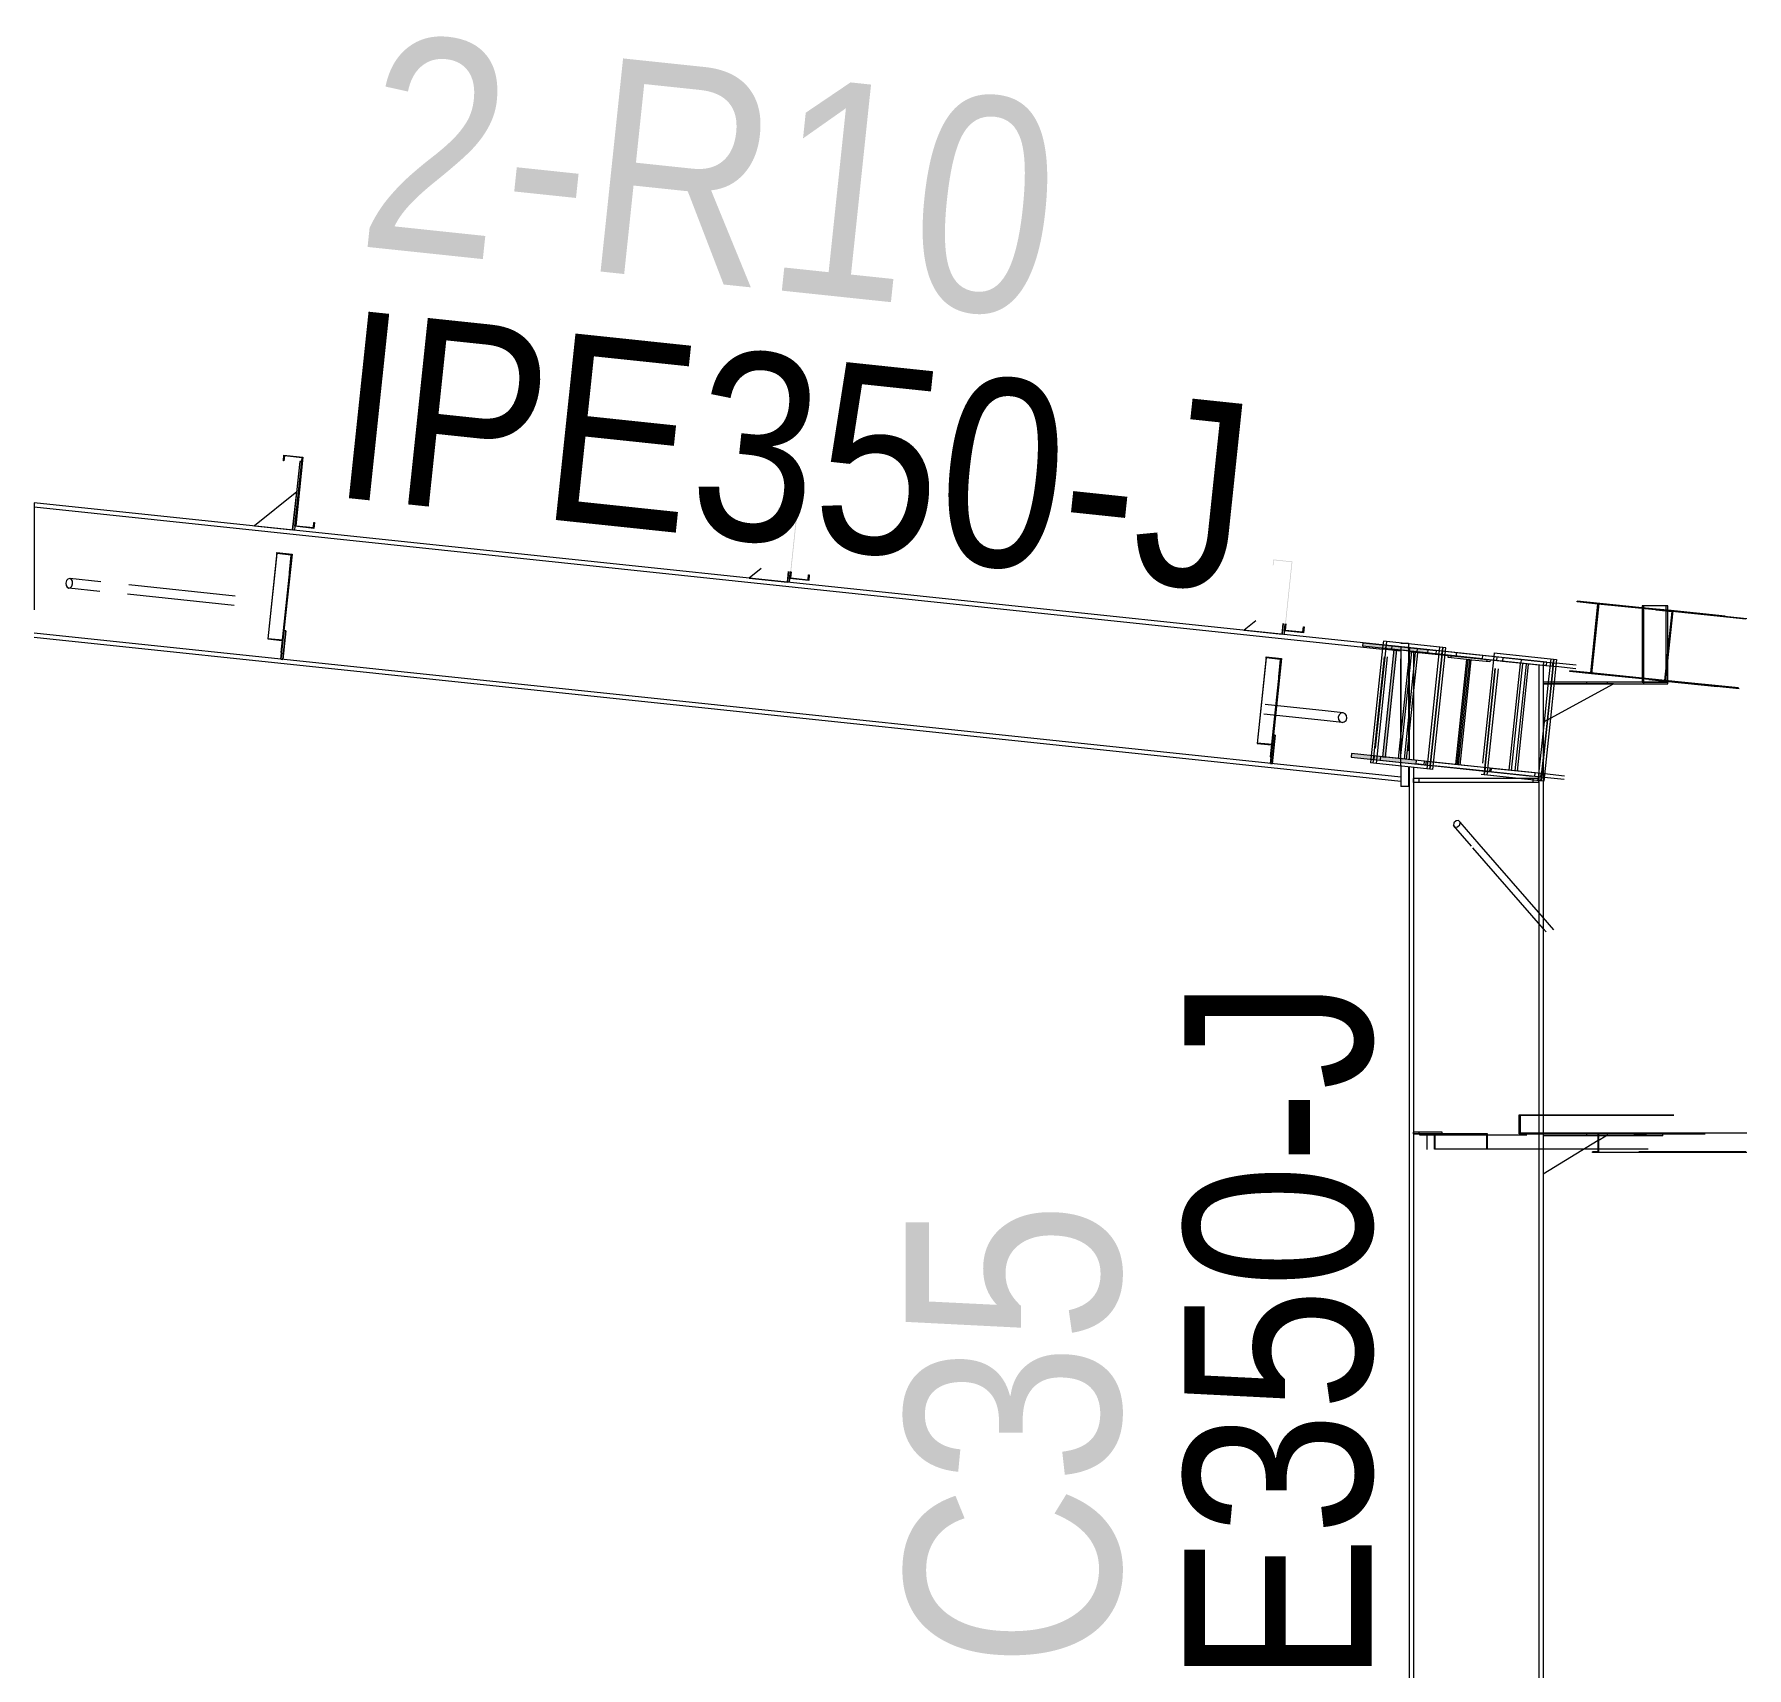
# Model space of a CAD drawing. Header units: millimetres. Extents: x -88 to 735, y -128 to 446.
# Drawn here: x 556.25 to 588.21, y 182.69 to 213.18 of the extents above; entities that cross this region are included whole.
import ezdxf

# ---------------------------------------------------------------- set-up
doc = ezdxf.new("R2010")
doc.units = ezdxf.units.MM
doc.linetypes.add('XKITLINE00', pattern=[0])
doc.linetypes.add('XKITLINE02', pattern=[4, 2, -2])
doc.layers.add('Part', color=2, linetype='Continuous', lineweight=0)
doc.layers.add('PartMark', color=7, linetype='Continuous', lineweight=0)
doc.styles.add('ARIAL', font='ARIAL.TTF')

# ---------------------------------------------------------------- blocks, each defined once
blk = doc.blocks.new('*A249')
at = {"layer": 'Part'}
blk.add_hatch(color=3, dxfattribs=at).paths.add_polyline_path([(560.771, 203.489), (560.773, 203.507), (561.057, 203.477), (561.021, 203.133), (561.007, 203.134), (561.041, 203.461)], flags=17)
blk = doc.blocks.new('*A250')
at = {"layer": 'Part'}
blk.add_hatch(color=3, dxfattribs=at).paths.add_polyline_path([(579.925, 202.025), (579.935, 202.119), (579.947, 202.118), (579.936, 202.011), (579.581, 202.049), (579.716, 203.329), (579.386, 203.364), (579.376, 203.27), (579.364, 203.271), (579.375, 203.378), (579.73, 203.34), (579.595, 202.06)], flags=17)
blk = doc.blocks.new('*A251')
at = {"layer": 'Part'}
blk.add_hatch(color=3, dxfattribs=at).paths.add_polyline_path([(583.063, 192.64), (583.063, 192.654), (583.372, 192.654), (583.372, 192.368), (583.357, 192.368), (583.357, 192.64)], flags=17)
blk = doc.blocks.new('*A252')
at = {"layer": 'Part'}
blk.add_hatch(color=3, dxfattribs=at).paths.add_polyline_path([(579.24, 201.541), (579.242, 201.559), (579.526, 201.529), (579.49, 201.184), (579.476, 201.186), (579.51, 201.513)], flags=17)
blk = doc.blocks.new('*A253')
at = {"layer": 'Part'}
blk.add_hatch(color=3, dxfattribs=at).paths.add_polyline_path([(585.043, 202.586), (585.045, 202.601), (585.451, 202.558), (585.312, 201.244), (584.906, 201.286), (584.908, 201.301), (585.298, 201.26), (585.433, 202.546)], flags=17)
blk = doc.blocks.new('*A254')
at = {"layer": 'Part'}
blk.add_hatch(color=3, dxfattribs=at).paths.add_polyline_path([(583.981, 192.998), (583.981, 192.667), (585.451, 192.667), (585.451, 192.31), (585.329, 192.31), (585.329, 192.322), (585.436, 192.322), (585.436, 192.654), (583.966, 192.654), (583.966, 193.011), (584.089, 193.011), (584.089, 192.998)], flags=17)
blk = doc.blocks.new('*A257')
at = {"layer": 'Part'}
blk.add_hatch(color=3, dxfattribs=at).paths.add_polyline_path([(581.042, 201.758), (581.049, 201.822), (582.267, 201.694), (582.261, 201.63), (581.678, 201.691), (581.466, 199.688), (582.049, 199.626), (582.043, 199.563), (580.824, 199.691), (580.831, 199.755), (581.414, 199.693), (581.625, 201.697)], flags=17)
blk = doc.blocks.new('*A352')
at = {"layer": 'Part'}
blk.add_hatch(color=3, dxfattribs=at).paths.add_polyline_path([(583.981, 192.998), (583.981, 192.667), (585.451, 192.667), (585.451, 192.31), (585.329, 192.31), (585.329, 192.322), (585.436, 192.322), (585.436, 192.654), (583.966, 192.654), (583.966, 193.011), (584.089, 193.011), (584.089, 192.998)], flags=17)
blk = doc.blocks.new('*A353')
at = {"layer": 'Part'}
blk.add_hatch(color=3, dxfattribs=at).paths.add_polyline_path([(579.925, 202.025), (579.935, 202.119), (579.947, 202.118), (579.936, 202.011), (579.581, 202.049), (579.716, 203.329), (579.386, 203.364), (579.376, 203.27), (579.364, 203.271), (579.375, 203.378), (579.73, 203.34), (579.595, 202.06)], flags=17)
blk = doc.blocks.new('*A354')
at = {"layer": 'Part'}
blk.add_hatch(color=3, dxfattribs=at).paths.add_polyline_path([(570.69, 202.999), (570.7, 203.093), (570.713, 203.092), (570.702, 202.985), (570.346, 203.023), (570.481, 204.303), (570.152, 204.338), (570.142, 204.244), (570.129, 204.245), (570.14, 204.352), (570.496, 204.314), (570.361, 203.034)], flags=17)
blk = doc.blocks.new('*A355')
at = {"layer": 'Part'}
blk.add_hatch(color=3, dxfattribs=at).paths.add_polyline_path([(561.456, 203.973), (561.466, 204.067), (561.478, 204.066), (561.467, 203.959), (561.112, 203.997), (561.247, 205.277), (560.917, 205.312), (560.907, 205.218), (560.895, 205.219), (560.906, 205.326), (561.261, 205.288), (561.126, 204.008)], flags=17)
blk = doc.blocks.new('*A358')
at = {"layer": 'Part'}
blk.add_hatch(color=3, dxfattribs=at).paths.add_polyline_path([(570.69, 202.999), (570.7, 203.093), (570.713, 203.092), (570.702, 202.985), (570.346, 203.023), (570.481, 204.303), (570.152, 204.338), (570.142, 204.244), (570.129, 204.245), (570.14, 204.352), (570.496, 204.314), (570.361, 203.034)], flags=17)
blk = doc.blocks.new('*A359')
at = {"layer": 'Part'}
blk.add_hatch(color=3, dxfattribs=at).paths.add_polyline_path([(561.456, 203.973), (561.466, 204.067), (561.478, 204.066), (561.467, 203.959), (561.112, 203.997), (561.247, 205.277), (560.917, 205.312), (560.907, 205.218), (560.895, 205.219), (560.906, 205.326), (561.261, 205.288), (561.126, 204.008)], flags=17)
blk = doc.blocks.new('*A1355')
at = {"layer": 'Part', "color": 2, "linetype": 'XKITLINE00', "lineweight": 0}
for p, q in [((560.771, 203.489), (560.603, 201.894)), ((560.771, 203.489), (560.773, 203.507)), ((561.041, 203.461), (560.771, 203.489)), ((560.773, 203.507), (561.057, 203.477)), ((561.057, 203.477), (560.882, 201.818)), ((561.007, 203.134), (561.041, 203.461)), ((561.007, 203.134), (560.849, 201.643)), ((561.007, 203.134), (561.021, 203.133)), ((560.603, 201.894), (560.873, 201.866)), ((560.849, 201.643), (560.863, 201.641))]:
    blk.add_line(p, q, dxfattribs=at)
at = {"layer": 'Part', "color": 7, "linetype": 'XKITLINE02', "lineweight": 0}
for p, q in [((560.604, 201.906), (560.888, 201.876)), ((560.863, 201.641), (560.882, 201.818))]:
    blk.add_line(p, q, dxfattribs=at)
blk = doc.blocks.new('*A1358')
at = {"layer": 'Part', "color": 2, "linetype": 'XKITLINE00', "lineweight": 0}
for p, q in [((579.581, 202.049), (579.594, 202.177)), ((579.936, 202.011), (579.581, 202.049)), ((579.607, 202.175), (579.595, 202.06)), ((579.595, 202.06), (579.925, 202.025)), ((579.925, 202.025), (579.935, 202.119)), ((579.935, 202.119), (579.947, 202.118)), ((579.947, 202.118), (579.936, 202.011))]:
    blk.add_line(p, q, dxfattribs=at)
blk = doc.blocks.new('*A1359')
at = {"layer": 'Part', "color": 2, "linetype": 'XKITLINE00', "lineweight": 0}
for p, q in [((581.049, 201.822), (556.246, 204.438)), ((556.246, 204.359), (581.412, 201.705)), ((581.753, 199.313), (556.246, 202.003)), ((581.753, 199.234), (556.246, 201.924))]:
    blk.add_line(p, q, dxfattribs=at)
at = {"layer": 'Part', "color": 7, "linetype": 'XKITLINE02', "lineweight": 0}
for p, q in [((556.246, 204.438), (556.246, 201.924)), ((581.753, 201.748), (581.049, 201.822)), ((581.753, 201.669), (581.412, 201.705)), ((581.753, 201.748), (581.753, 199.234))]:
    blk.add_line(p, q, dxfattribs=at)
blk = doc.blocks.new('*A1360')
at = {"layer": 'Part', "color": 2, "linetype": 'XKITLINE00', "lineweight": 0}
blk.add_line((569.813, 203.208), (569.593, 203.03), dxfattribs=at)
at = {"layer": 'Part', "color": 7, "linetype": 'XKITLINE02', "lineweight": 0}
for p, q in [((569.593, 203.03), (570.303, 202.955)), ((570.303, 202.955), (570.324, 203.154))]:
    blk.add_line(p, q, dxfattribs=at)
blk = doc.blocks.new('*A1361')
at = {"layer": 'Part', "color": 2, "linetype": 'XKITLINE00', "lineweight": 0}
for p, q in [((570.324, 203.154), (570.303, 202.955)), ((570.346, 203.023), (570.339, 202.952))]:
    blk.add_line(p, q, dxfattribs=at)
at = {"layer": 'Part', "color": 7, "linetype": 'XKITLINE02', "lineweight": 0}
for p, q in [((570.346, 203.023), (570.36, 203.151)), ((570.339, 202.952), (570.303, 202.955))]:
    blk.add_line(p, q, dxfattribs=at)
blk = doc.blocks.new('*A1362')
at = {"layer": 'Part', "color": 7, "linetype": 'XKITLINE02', "lineweight": 0}
for p, q in [((582.524, 192.69), (581.988, 192.69)), ((581.988, 192.69), (581.988, 192.654)), ((581.988, 192.654), (582.524, 192.654)), ((582.096, 192.654), (582.096, 192.69)), ((582.524, 192.654), (582.524, 192.69))]:
    blk.add_line(p, q, dxfattribs=at)
blk = doc.blocks.new('*A1363')
at = {"layer": 'Part', "color": 2, "linetype": 'XKITLINE00', "lineweight": 0}
for p, q in [((582.524, 192.69), (581.988, 192.69)), ((582.257, 192.654), (581.988, 192.654)), ((582.524, 192.654), (582.524, 192.69))]:
    blk.add_line(p, q, dxfattribs=at)
at = {"layer": 'Part', "color": 7, "linetype": 'XKITLINE02', "lineweight": 0}
for p, q in [((581.988, 192.654), (581.988, 192.69)), ((582.096, 192.654), (582.096, 192.69)), ((582.524, 192.654), (582.257, 192.654))]:
    blk.add_line(p, q, dxfattribs=at)
blk = doc.blocks.new('*A1364')
at = {"layer": 'Part', "color": 7, "linetype": 'XKITLINE02', "lineweight": 0}
for p, q in [((582.105, 192.654), (582.105, 192.64)), ((586.371, 192.654), (582.105, 192.654)), ((582.105, 192.64), (586.342, 192.64)), ((582.239, 192.64), (582.239, 192.368)), ((582.247, 192.368), (582.247, 192.654)), ((582.239, 192.368), (582.247, 192.368)), ((585.169, 192.368), (582.239, 192.368)), ((586.371, 192.368), (585.436, 192.368))]:
    blk.add_line(p, q, dxfattribs=at)
at = {"layer": 'Part', "color": 2, "linetype": 'XKITLINE00', "lineweight": 0}
blk.add_line((585.436, 192.368), (585.169, 192.368), dxfattribs=at)
blk = doc.blocks.new('*A1365')
at = {"layer": 'Part', "color": 7, "linetype": 'XKITLINE02', "lineweight": 0}
for p, q in [((586.646, 192.654), (584.41, 192.654)), ((584.41, 192.654), (584.41, 192.618)), ((586.646, 192.618), (585.436, 192.618)), ((585.609, 192.618), (585.609, 192.654)), ((586.197, 192.618), (586.197, 192.654)), ((586.646, 192.618), (586.646, 192.654))]:
    blk.add_line(p, q, dxfattribs=at)
at = {"layer": 'Part', "color": 2, "linetype": 'XKITLINE00', "lineweight": 0}
for p, q in [((585.436, 192.618), (584.41, 192.618)), ((585.226, 192.618), (585.226, 192.654))]:
    blk.add_line(p, q, dxfattribs=at)
blk = doc.blocks.new('*A1366')
at = {"layer": 'Part', "color": 7, "linetype": 'XKITLINE02', "lineweight": 0}
for p, q in [((584.41, 192.618), (584.41, 191.904)), ((585.579, 192.618), (584.41, 192.618)), ((585.436, 192.531), (585.579, 192.618))]:
    blk.add_line(p, q, dxfattribs=at)
at = {"layer": 'Part', "color": 2, "linetype": 'XKITLINE00', "lineweight": 0}
blk.add_line((585.436, 192.531), (584.41, 191.904), dxfattribs=at)
blk = doc.blocks.new('*A1367')
at = {"layer": 'Part', "color": 2, "linetype": 'XKITLINE00', "lineweight": 0}
for p, q in [((582.131, 192.654), (582.131, 192.64)), ((582.131, 192.64), (583.063, 192.64)), ((583.372, 192.654), (582.257, 192.654)), ((582.381, 192.368), (582.381, 192.64)), ((583.063, 192.64), (583.063, 192.654)), ((583.357, 192.64), (583.063, 192.64)), ((583.357, 192.368), (583.357, 192.64)), ((583.372, 192.368), (583.372, 192.654)), ((583.372, 192.368), (582.381, 192.368))]:
    blk.add_line(p, q, dxfattribs=at)
at = {"layer": 'Part', "color": 7, "linetype": 'XKITLINE02', "lineweight": 0}
for p, q in [((582.257, 192.654), (582.131, 192.654)), ((582.395, 192.368), (582.395, 192.654))]:
    blk.add_line(p, q, dxfattribs=at)
blk = doc.blocks.new('*A1368')
at = {"layer": 'Part', "color": 7, "linetype": 'XKITLINE02', "lineweight": 0}
for p, q in [((579.242, 201.559), (579.072, 199.946)), ((579.51, 201.513), (579.318, 199.695)), ((579.332, 199.693), (579.526, 201.529)), ((579.072, 199.946), (579.342, 199.918)), ((579.073, 199.958), (579.357, 199.928)), ((579.318, 199.695), (579.332, 199.693))]:
    blk.add_line(p, q, dxfattribs=at)
blk = doc.blocks.new('*A1369')
at = {"layer": 'Part', "color": 7, "linetype": 'XKITLINE02', "lineweight": 0}
for p, q in [((581.586, 201.701), (581.593, 201.765)), ((582.587, 201.66), (581.593, 201.765)), ((582.059, 201.651), (582.066, 201.715)), ((582.58, 201.596), (581.586, 201.701)), ((581.821, 199.651), (582.032, 201.654)), ((581.861, 199.646), (582.072, 201.649)), ((582.518, 201.602), (582.525, 201.666)), ((582.638, 201.547), (582.642, 201.589)), ((582.691, 201.541), (582.638, 201.547)), ((582.779, 199.549), (582.986, 201.51)), ((581.375, 199.698), (581.368, 199.634)), ((581.368, 199.634), (582.362, 199.529)), ((582.369, 199.593), (581.375, 199.698)), ((582.19, 199.547), (582.196, 199.611)), ((582.3, 199.535), (582.307, 199.599))]:
    blk.add_line(p, q, dxfattribs=at)
at = {"layer": 'Part', "color": 2, "linetype": 'XKITLINE00', "lineweight": 0}
for p, q in [((583.278, 201.522), (582.58, 201.596)), ((583.285, 201.586), (582.587, 201.66)), ((582.691, 201.541), (582.695, 201.584)), ((583.039, 201.504), (582.691, 201.541)), ((582.832, 199.544), (583.039, 201.504)), ((583.278, 201.522), (583.285, 201.586)), ((583.408, 199.418), (582.362, 199.529)), ((583.415, 199.482), (582.369, 199.593)), ((583.415, 199.482), (583.408, 199.418))]:
    blk.add_line(p, q, dxfattribs=at)
blk = doc.blocks.new('*A1370')
at = {"layer": 'Part', "color": 7, "linetype": 'XKITLINE02', "lineweight": 0}
for p, q in [((579.376, 200.102), (579.319, 199.57)), ((579.355, 199.566), (579.411, 200.099)), ((579.411, 200.099), (579.376, 200.102)), ((579.319, 199.57), (579.355, 199.566)), ((579.331, 199.676), (579.366, 199.672))]:
    blk.add_line(p, q, dxfattribs=at)
blk = doc.blocks.new('*A1371')
at = {"layer": 'Part', "color": 2, "linetype": 'XKITLINE00', "lineweight": 0}
for p, q in [((579.319, 199.57), (579.351, 199.87)), ((579.411, 200.099), (579.355, 199.566)), ((579.376, 200.102), (579.411, 200.099))]:
    blk.add_line(p, q, dxfattribs=at)
at = {"layer": 'Part', "color": 7, "linetype": 'XKITLINE02', "lineweight": 0}
for p, q in [((579.351, 199.87), (579.376, 200.102)), ((579.355, 199.566), (579.319, 199.57)), ((579.331, 199.676), (579.366, 199.672))]:
    blk.add_line(p, q, dxfattribs=at)
blk = doc.blocks.new('*A1372')
at = {"layer": 'Part', "color": 2, "linetype": 'XKITLINE00', "lineweight": 0}
blk.add_line((579.047, 202.234), (578.828, 202.056), dxfattribs=at)
at = {"layer": 'Part', "color": 7, "linetype": 'XKITLINE02', "lineweight": 0}
for p, q in [((578.828, 202.056), (579.538, 201.981)), ((579.538, 201.981), (579.559, 202.18))]:
    blk.add_line(p, q, dxfattribs=at)
blk = doc.blocks.new('*A1373')
at = {"layer": 'Part', "color": 2, "linetype": 'XKITLINE00', "lineweight": 0}
for p, q in [((579.559, 202.18), (579.538, 201.981)), ((579.581, 202.049), (579.573, 201.978))]:
    blk.add_line(p, q, dxfattribs=at)
at = {"layer": 'Part', "color": 7, "linetype": 'XKITLINE02', "lineweight": 0}
for p, q in [((579.581, 202.049), (579.594, 202.177)), ((579.573, 201.978), (579.538, 201.981))]:
    blk.add_line(p, q, dxfattribs=at)
blk = doc.blocks.new('*A1374')
at = {"layer": 'Part', "color": 7, "linetype": 'XKITLINE02', "lineweight": 0}
for p, q in [((581.753, 199.521), (581.753, 201.819)), ((581.753, 201.819), (581.756, 201.819)), ((581.756, 201.819), (581.753, 201.819)), ((581.896, 201.805), (581.896, 199.506))]:
    blk.add_line(p, q, dxfattribs=at)
at = {"layer": 'Part', "color": 2, "linetype": 'XKITLINE00', "lineweight": 0}
for p, q in [((581.756, 201.819), (581.896, 201.819)), ((581.896, 201.819), (581.896, 201.805)), ((581.753, 199.521), (581.753, 199.141)), ((581.896, 199.506), (581.896, 199.141)), ((581.896, 199.141), (581.753, 199.141))]:
    blk.add_line(p, q, dxfattribs=at)
blk = doc.blocks.new('*A1375')
at = {"layer": 'Part', "color": 2, "linetype": 'XKITLINE00', "lineweight": 0}
for p, q in [((579.24, 201.541), (579.072, 199.946)), ((579.24, 201.541), (579.242, 201.559)), ((579.51, 201.513), (579.24, 201.541)), ((579.242, 201.559), (579.526, 201.529)), ((579.526, 201.529), (579.351, 199.87)), ((579.476, 201.186), (579.51, 201.513)), ((579.476, 201.186), (579.318, 199.695)), ((579.476, 201.186), (579.49, 201.184)), ((579.072, 199.946), (579.342, 199.918)), ((579.318, 199.695), (579.332, 199.693))]:
    blk.add_line(p, q, dxfattribs=at)
at = {"layer": 'Part', "color": 7, "linetype": 'XKITLINE02', "lineweight": 0}
for p, q in [((579.073, 199.958), (579.357, 199.928)), ((579.332, 199.693), (579.351, 199.87))]:
    blk.add_line(p, q, dxfattribs=at)
blk = doc.blocks.new('*A1376')
at = {"layer": 'Part', "color": 7, "linetype": 'XKITLINE02', "lineweight": 0}
for p, q in [((581.487, 201.848), (581.247, 199.575)), ((581.299, 199.569), (581.538, 201.842)), ((582.536, 201.737), (581.487, 201.848)), ((582.296, 199.464), (581.247, 199.575))]:
    blk.add_line(p, q, dxfattribs=at)
at = {"layer": 'Part', "color": 2, "linetype": 'XKITLINE00', "lineweight": 0}
for p, q in [((582.303, 199.463), (582.543, 201.736)), ((582.354, 199.458), (582.594, 201.731)), ((582.594, 201.731), (582.536, 201.737)), ((582.354, 199.458), (582.296, 199.464))]:
    blk.add_line(p, q, dxfattribs=at)
blk = doc.blocks.new('*A1377')
at = {"layer": 'Part', "color": 2, "linetype": 'XKITLINE00', "lineweight": 0}
for p, q in [((581.414, 201.719), (581.202, 199.716)), ((581.428, 201.854), (581.421, 201.783)), ((582.536, 201.737), (581.428, 201.854)), ((582.244, 199.469), (582.484, 201.743)), ((582.296, 199.464), (582.536, 201.737)), ((581.196, 199.652), (581.188, 199.581)), ((582.296, 199.464), (581.188, 199.581))]:
    blk.add_line(p, q, dxfattribs=at)
at = {"layer": 'Part', "color": 7, "linetype": 'XKITLINE02', "lineweight": 0}
for p, q in [((581.24, 199.575), (581.48, 201.848)), ((581.421, 201.783), (581.414, 201.719)), ((581.202, 199.716), (581.196, 199.652))]:
    blk.add_line(p, q, dxfattribs=at)
blk = doc.blocks.new('*A1378')
at = {"layer": 'Part', "color": 7, "linetype": 'XKITLINE02', "lineweight": 0}
for p, q in [((582.79, 201.638), (582.784, 201.574)), ((582.784, 201.574), (584.411, 201.403)), ((584.417, 201.467), (582.79, 201.638)), ((582.807, 199.547), (583.014, 201.507)), ((582.86, 199.541), (583.066, 201.502)), ((583.415, 201.465), (583.014, 201.507)), ((583.362, 201.47), (583.366, 201.513)), ((583.419, 201.507), (583.415, 201.465)), ((583.544, 201.494), (583.55, 201.558)), ((583.778, 199.444), (583.989, 201.447)), ((583.818, 199.44), (584.03, 201.443)), ((584.002, 201.446), (584.009, 201.51)), ((582.224, 199.608), (582.217, 199.544)), ((582.217, 199.544), (584.257, 199.329)), ((584.264, 199.393), (582.224, 199.608)), ((583.326, 199.427), (583.332, 199.491)), ((583.436, 199.416), (583.443, 199.479)), ((584.257, 199.329), (584.264, 199.393))]:
    blk.add_line(p, q, dxfattribs=at)
at = {"layer": 'Part', "color": 2, "linetype": 'XKITLINE00', "lineweight": 0}
for p, q in [((584.475, 201.396), (584.411, 201.403)), ((584.482, 201.46), (584.417, 201.467)), ((584.475, 201.396), (584.482, 201.46))]:
    blk.add_line(p, q, dxfattribs=at)
blk = doc.blocks.new('*A1379')
at = {"layer": 'Part', "color": 7, "linetype": 'XKITLINE02', "lineweight": 0}
for p, q in [((583.488, 201.565), (583.256, 199.363)), ((583.308, 199.357), (583.548, 201.63)), ((584.506, 201.089), (584.428, 200.349)), ((584.558, 201.089), (584.483, 200.379)), ((584.41, 200.179), (584.312, 199.251)), ((584.41, 199.684), (584.364, 199.246)), ((584.364, 199.246), (583.256, 199.363))]:
    blk.add_line(p, q, dxfattribs=at)
at = {"layer": 'Part', "color": 2, "linetype": 'XKITLINE00', "lineweight": 0}
for p, q in [((583.496, 201.636), (583.488, 201.565)), ((583.496, 201.636), (584.603, 201.519)), ((584.552, 201.524), (584.506, 201.089)), ((584.603, 201.519), (584.558, 201.089)), ((584.483, 200.379), (584.41, 199.684)), ((584.428, 200.349), (584.41, 200.179))]:
    blk.add_line(p, q, dxfattribs=at)
blk = doc.blocks.new('*A1380')
at = {"layer": 'Part', "color": 7, "linetype": 'XKITLINE02', "lineweight": 0}
for p, q in [((583.315, 199.357), (583.554, 201.63)), ((583.366, 199.351), (583.606, 201.624)), ((583.554, 201.63), (584.603, 201.519)), ((584.565, 201.089), (584.491, 200.383)), ((584.617, 201.089), (584.546, 200.414)), ((584.41, 199.618), (584.371, 199.245)), ((584.41, 199.241), (583.315, 199.357))]:
    blk.add_line(p, q, dxfattribs=at)
at = {"layer": 'Part', "color": 2, "linetype": 'XKITLINE00', "lineweight": 0}
for p, q in [((584.61, 201.518), (584.565, 201.089)), ((584.603, 201.519), (584.662, 201.513)), ((584.662, 201.513), (584.617, 201.089)), ((584.491, 200.383), (584.41, 199.618)), ((584.546, 200.414), (584.422, 199.24)), ((584.422, 199.24), (584.41, 199.241))]:
    blk.add_line(p, q, dxfattribs=at)
blk = doc.blocks.new('*A1381')
at = {"layer": 'Part', "color": 7, "linetype": 'XKITLINE02', "lineweight": 0}
for p, q in [((584.331, 199.289), (581.988, 199.289)), ((581.988, 199.289), (581.988, 199.217)), ((584.331, 199.217), (581.988, 199.217)), ((582.096, 199.217), (582.096, 199.289)), ((584.224, 199.217), (584.224, 199.289)), ((584.331, 199.217), (584.331, 199.289))]:
    blk.add_line(p, q, dxfattribs=at)
blk = doc.blocks.new('*A1382')
at = {"layer": 'Part', "color": 2, "linetype": 'XKITLINE00', "lineweight": 0}
for p, q in [((584.331, 199.289), (581.988, 199.289)), ((584.331, 199.217), (581.988, 199.217))]:
    blk.add_line(p, q, dxfattribs=at)
at = {"layer": 'Part', "color": 7, "linetype": 'XKITLINE02', "lineweight": 0}
for p, q in [((581.988, 199.217), (581.988, 199.289)), ((582.096, 199.217), (582.096, 199.289)), ((584.224, 199.217), (584.224, 199.289)), ((584.331, 199.217), (584.331, 199.289))]:
    blk.add_line(p, q, dxfattribs=at)
blk = doc.blocks.new('*A1383')
at = {"layer": 'Part', "color": 7, "linetype": 'XKITLINE02', "lineweight": 0}
for p, q in [((581.917, 201.73), (581.91, 201.659)), ((583.285, 201.586), (581.917, 201.73)), ((581.91, 201.659), (582.694, 201.577))]:
    blk.add_line(p, q, dxfattribs=at)
at = {"layer": 'Part', "color": 2, "linetype": 'XKITLINE00', "lineweight": 0}
for p, q in [((584.41, 201.396), (582.694, 201.577)), ((584.417, 201.467), (583.285, 201.586)), ((584.417, 201.467), (584.41, 201.396))]:
    blk.add_line(p, q, dxfattribs=at)
blk = doc.blocks.new('*A1384')
at = {"layer": 'Part', "color": 2, "linetype": 'XKITLINE00', "lineweight": 0}
for p, q in [((586.74, 202.514), (586.26, 202.514)), ((586.26, 202.514), (586.26, 201.089)), ((586.291, 201.089), (586.291, 202.514)), ((586.74, 201.089), (586.74, 202.514)), ((586.26, 201.089), (586.74, 201.089))]:
    blk.add_line(p, q, dxfattribs=at)
at = {"layer": 'Part', "color": 7, "linetype": 'XKITLINE02', "lineweight": 0}
blk.add_line((586.709, 201.089), (586.709, 202.514), dxfattribs=at)
blk = doc.blocks.new('*A1385')
at = {"layer": 'Part', "color": 2, "linetype": 'XKITLINE00', "lineweight": 0}
blk.add_line((584.41, 200.339), (585.722, 201.054), dxfattribs=at)
at = {"layer": 'Part', "color": 7, "linetype": 'XKITLINE02', "lineweight": 0}
for p, q in [((584.41, 201.054), (584.41, 200.339)), ((585.722, 201.054), (584.41, 201.054)), ((585.722, 201.054), (585.722, 201.054)), ((585.722, 201.054), (585.722, 201.054))]:
    blk.add_line(p, q, dxfattribs=at)
blk = doc.blocks.new('*A1386')
at = {"layer": 'Part', "color": 2, "linetype": 'XKITLINE00', "lineweight": 0}
for p, q in [((586.74, 201.089), (584.41, 201.089)), ((585.226, 201.054), (585.226, 201.089)), ((586.291, 201.054), (586.291, 201.089)), ((586.74, 201.054), (586.74, 201.089)), ((584.41, 201.054), (586.74, 201.054))]:
    blk.add_line(p, q, dxfattribs=at)
at = {"layer": 'Part', "color": 7, "linetype": 'XKITLINE02', "lineweight": 0}
for p, q in [((584.41, 201.089), (584.41, 201.054)), ((585.609, 201.054), (585.609, 201.089))]:
    blk.add_line(p, q, dxfattribs=at)
blk = doc.blocks.new('*A1387')
at = {"layer": 'Part', "color": 7, "linetype": 'XKITLINE02', "lineweight": 0}
for p, q in [((583.661, 201.547), (583.654, 201.483)), ((583.654, 201.483), (584.648, 201.378)), ((583.661, 201.547), (584.655, 201.442)), ((583.888, 199.432), (584.1, 201.436)), ((583.929, 199.428), (584.14, 201.431)), ((584.586, 201.384), (584.592, 201.448)), ((583.443, 199.479), (583.436, 199.416)), ((584.437, 199.375), (583.443, 199.479)), ((584.43, 199.311), (583.436, 199.416)), ((584.368, 199.317), (584.374, 199.381))]:
    blk.add_line(p, q, dxfattribs=at)
at = {"layer": 'Part', "color": 2, "linetype": 'XKITLINE00', "lineweight": 0}
for p, q in [((585.026, 201.403), (584.655, 201.442)), ((585.02, 201.339), (584.648, 201.378)), ((584.802, 199.272), (584.43, 199.311)), ((584.808, 199.335), (584.437, 199.375))]:
    blk.add_line(p, q, dxfattribs=at)
blk = doc.blocks.new('*A1388')
at = {"layer": 'Part', "color": 2, "linetype": 'XKITLINE00', "lineweight": 0}
for p, q in [((585.043, 202.586), (585.045, 202.601)), ((585.433, 202.546), (585.043, 202.586)), ((586.26, 202.477), (585.045, 202.601)), ((585.045, 202.601), (585.451, 202.558)), ((585.298, 201.26), (585.433, 202.546)), ((585.451, 202.558), (585.312, 201.244)), ((586.26, 202.476), (585.451, 202.558)), ((586.831, 202.418), (586.74, 202.428)), ((586.831, 202.418), (586.74, 202.427)), ((586.831, 202.418), (586.74, 201.546)), ((584.906, 201.286), (584.908, 201.301)), ((585.312, 201.244), (584.906, 201.286)), ((585.298, 201.261), (584.908, 201.301)), ((584.908, 201.301), (585.298, 201.26)), ((586.26, 201.148), (585.312, 201.244))]:
    blk.add_line(p, q, dxfattribs=at)
at = {"layer": 'Part', "color": 7, "linetype": 'XKITLINE02', "lineweight": 0}
for p, q in [((586.519, 202.437), (585.043, 202.586)), ((586.817, 202.405), (585.433, 202.546)), ((586.52, 202.451), (586.26, 202.477)), ((586.74, 202.427), (586.26, 202.476)), ((586.519, 202.437), (586.52, 202.451)), ((586.817, 202.405), (586.519, 202.437)), ((586.74, 202.428), (586.52, 202.451)), ((586.683, 201.119), (586.817, 202.405)), ((586.74, 201.546), (586.694, 201.104)), ((586.383, 201.137), (584.906, 201.286)), ((586.385, 201.151), (585.298, 201.261)), ((586.683, 201.119), (585.298, 201.26)), ((586.694, 201.104), (586.26, 201.148)), ((586.383, 201.137), (586.385, 201.151)), ((586.694, 201.104), (586.383, 201.137)), ((586.385, 201.151), (586.683, 201.119))]:
    blk.add_line(p, q, dxfattribs=at)
blk = doc.blocks.new('*A1389')
at = {"layer": 'Part', "color": 2, "linetype": 'XKITLINE00', "lineweight": 0}
for p, q in [((583.966, 192.654), (583.966, 193.011)), ((583.966, 193.011), (586.848, 193.011)), ((586.848, 192.998), (583.981, 192.998)), ((583.981, 192.998), (583.981, 192.667)), ((584.089, 192.998), (584.089, 193.011)), ((583.966, 192.654), (585.436, 192.654)), ((588.211, 192.667), (583.981, 192.667)), ((585.436, 192.322), (585.436, 192.654)), ((585.451, 192.31), (585.451, 192.667)), ((585.329, 192.31), (585.329, 192.322)), ((585.436, 192.322), (585.329, 192.322)), ((588.211, 192.31), (585.329, 192.31))]:
    blk.add_line(p, q, dxfattribs=at)
at = {"layer": 'Part', "color": 7, "linetype": 'XKITLINE02', "lineweight": 0}
for p, q in [((585.436, 192.654), (588.196, 192.654)), ((588.196, 192.322), (585.436, 192.322))]:
    blk.add_line(p, q, dxfattribs=at)
blk = doc.blocks.new('*A1392')
at = {"layer": 'Part', "color": 2, "linetype": 'XKITLINE00', "lineweight": 0}
for p, q in [((581.042, 201.758), (581.049, 201.822)), ((581.625, 201.697), (581.042, 201.758)), ((581.049, 201.822), (582.414, 201.678)), ((581.625, 201.697), (581.414, 199.693)), ((581.466, 199.688), (581.678, 201.691)), ((582.408, 201.614), (581.678, 201.691)), ((581.751, 199.658), (581.962, 201.661)), ((582.261, 201.63), (582.267, 201.694)), ((582.414, 201.678), (582.408, 201.614)), ((580.831, 199.755), (580.824, 199.691)), ((580.824, 199.691), (582.19, 199.547)), ((581.414, 199.693), (580.831, 199.755)), ((582.196, 199.611), (581.466, 199.688)), ((582.043, 199.563), (582.049, 199.626)), ((582.19, 199.547), (582.196, 199.611))]:
    blk.add_line(p, q, dxfattribs=at)
at = {"layer": 'Part', "color": 7, "linetype": 'XKITLINE02', "lineweight": 0}
for p, q in [((581.476, 201.712), (581.483, 201.776)), ((581.678, 201.691), (581.625, 201.697)), ((581.71, 199.662), (581.922, 201.665)), ((581.258, 199.645), (581.265, 199.709)), ((581.414, 199.693), (581.466, 199.688)), ((582.19, 199.547), (582.043, 199.563))]:
    blk.add_line(p, q, dxfattribs=at)
blk = doc.blocks.new('*A1744')
at = {"layer": 'Part', "color": 7, "linetype": 'XKITLINE02', "lineweight": 0}
for p, q in [((580.32, 200.373), (579.2, 200.491)), ((580.339, 200.55), (579.219, 200.668))]:
    blk.add_line(p, q, dxfattribs=at)
at = {"layer": 'Part', "color": 2, "linetype": 'XKITLINE00', "lineweight": 0}
for p, q in [((580.675, 200.515), (580.339, 200.55)), ((580.6, 200.478), (580.585, 200.435)), ((580.585, 200.435), (580.591, 200.389)), ((580.633, 200.507), (580.6, 200.478)), ((580.675, 200.515), (580.633, 200.507)), ((580.714, 200.499), (580.675, 200.515)), ((580.741, 200.463), (580.714, 200.499)), ((580.747, 200.417), (580.741, 200.463)), ((580.656, 200.337), (580.32, 200.373)), ((580.591, 200.389), (580.617, 200.353)), ((580.617, 200.353), (580.656, 200.337)), ((580.656, 200.337), (580.698, 200.345)), ((580.698, 200.345), (580.731, 200.374)), ((580.731, 200.374), (580.747, 200.417))]:
    blk.add_line(p, q, dxfattribs=at)
blk = doc.blocks.new('*A1747')
at = {"layer": 'Part', "color": 2, "linetype": 'XKITLINE00', "lineweight": 0}
for p, q in [((583.966, 192.654), (583.966, 193.011)), ((583.966, 193.011), (586.848, 193.011)), ((586.848, 192.998), (583.981, 192.998)), ((583.981, 192.998), (583.981, 192.667)), ((584.089, 192.998), (584.089, 193.011)), ((583.966, 192.654), (585.436, 192.654)), ((588.211, 192.667), (583.981, 192.667)), ((585.436, 192.322), (585.436, 192.654)), ((585.451, 192.31), (585.451, 192.667)), ((585.329, 192.31), (585.329, 192.322)), ((585.436, 192.322), (585.329, 192.322)), ((588.211, 192.31), (585.329, 192.31))]:
    blk.add_line(p, q, dxfattribs=at)
at = {"layer": 'Part', "color": 7, "linetype": 'XKITLINE02', "lineweight": 0}
for p, q in [((585.436, 192.654), (588.196, 192.654)), ((588.196, 192.322), (585.436, 192.322))]:
    blk.add_line(p, q, dxfattribs=at)
blk = doc.blocks.new('*A1748')
at = {"layer": 'Part', "color": 2, "linetype": 'XKITLINE00', "lineweight": 0}
for p, q in [((579.581, 202.049), (579.594, 202.177)), ((579.936, 202.011), (579.581, 202.049)), ((579.607, 202.175), (579.595, 202.06)), ((579.595, 202.06), (579.925, 202.025)), ((579.925, 202.025), (579.935, 202.119)), ((579.935, 202.119), (579.947, 202.118)), ((579.947, 202.118), (579.936, 202.011))]:
    blk.add_line(p, q, dxfattribs=at)
blk = doc.blocks.new('*A1749')
at = {"layer": 'Part', "color": 2, "linetype": 'XKITLINE00', "lineweight": 0}
for p, q in [((570.346, 203.023), (570.36, 203.151)), ((570.702, 202.985), (570.346, 203.023)), ((570.373, 203.149), (570.361, 203.034)), ((570.361, 203.034), (570.69, 202.999)), ((570.69, 202.999), (570.7, 203.093)), ((570.7, 203.093), (570.713, 203.092)), ((570.713, 203.092), (570.702, 202.985))]:
    blk.add_line(p, q, dxfattribs=at)
blk = doc.blocks.new('*A1750')
at = {"layer": 'Part', "color": 2, "linetype": 'XKITLINE00', "lineweight": 0}
for p, q in [((560.895, 205.219), (560.906, 205.326)), ((560.907, 205.218), (560.895, 205.219)), ((560.906, 205.326), (561.261, 205.288)), ((560.917, 205.312), (560.907, 205.218)), ((561.247, 205.277), (560.917, 205.312)), ((561.112, 203.997), (561.247, 205.277)), ((561.261, 205.288), (561.126, 204.008)), ((561.467, 203.959), (561.112, 203.997)), ((561.126, 204.008), (561.456, 203.973)), ((561.456, 203.973), (561.466, 204.067)), ((561.466, 204.067), (561.478, 204.066)), ((561.478, 204.066), (561.467, 203.959))]:
    blk.add_line(p, q, dxfattribs=at)
blk = doc.blocks.new('*A1754')
at = {"layer": 'Part', "color": 2, "linetype": 'XKITLINE00', "lineweight": 0}
for p, q in [((570.346, 203.023), (570.36, 203.151)), ((570.702, 202.985), (570.346, 203.023)), ((570.373, 203.149), (570.361, 203.034)), ((570.361, 203.034), (570.69, 202.999)), ((570.69, 202.999), (570.7, 203.093)), ((570.7, 203.093), (570.713, 203.092)), ((570.713, 203.092), (570.702, 202.985))]:
    blk.add_line(p, q, dxfattribs=at)
blk = doc.blocks.new('*A1755')
at = {"layer": 'Part', "color": 2, "linetype": 'XKITLINE00', "lineweight": 0}
for p, q in [((560.895, 205.219), (560.906, 205.326)), ((560.907, 205.218), (560.895, 205.219)), ((560.906, 205.326), (561.261, 205.288)), ((560.917, 205.312), (560.907, 205.218)), ((561.247, 205.277), (560.917, 205.312)), ((561.112, 203.997), (561.247, 205.277)), ((561.261, 205.288), (561.126, 204.008)), ((561.467, 203.959), (561.112, 203.997)), ((561.126, 204.008), (561.456, 203.973)), ((561.456, 203.973), (561.466, 204.067)), ((561.466, 204.067), (561.478, 204.066)), ((561.478, 204.066), (561.467, 203.959))]:
    blk.add_line(p, q, dxfattribs=at)
blk = doc.blocks.new('*A1756')
at = {"layer": 'Part', "color": 7, "linetype": 'XKITLINE02', "lineweight": 0}
for p, q in [((581.91, 201.659), (581.91, 199.505)), ((584.331, 201.404), (581.91, 201.659)), ((581.988, 201.651), (581.988, 199.496)), ((584.331, 193.011), (584.331, 192.654)), ((584.41, 193.011), (584.41, 192.654))]:
    blk.add_line(p, q, dxfattribs=at)
at = {"layer": 'Part', "color": 2, "linetype": 'XKITLINE00', "lineweight": 0}
for p, q in [((584.331, 201.404), (584.331, 193.011)), ((584.41, 201.396), (584.331, 201.404)), ((584.41, 201.396), (584.41, 193.011)), ((581.91, 199.505), (581.91, 164.19)), ((581.988, 199.496), (581.988, 164.19)), ((584.331, 192.654), (584.331, 164.19)), ((584.41, 192.654), (584.41, 164.19))]:
    blk.add_line(p, q, dxfattribs=at)
blk = doc.blocks.new('*A1779')
at = {"layer": 'Part', "color": 7, "linetype": 'XKITLINE02', "lineweight": 0}
for p, q in [((560.773, 203.507), (560.603, 201.894)), ((561.041, 203.461), (560.849, 201.643)), ((560.863, 201.641), (561.057, 203.477)), ((560.603, 201.894), (560.873, 201.866)), ((560.604, 201.906), (560.888, 201.876)), ((560.849, 201.643), (560.863, 201.641))]:
    blk.add_line(p, q, dxfattribs=at)
blk = doc.blocks.new('*A1780')
at = {"layer": 'Part', "color": 7, "linetype": 'XKITLINE02', "lineweight": 0}
for p, q in [((560.882, 201.818), (560.907, 202.05)), ((560.886, 201.514), (560.85, 201.518)), ((560.862, 201.624), (560.897, 201.62))]:
    blk.add_line(p, q, dxfattribs=at)
at = {"layer": 'Part', "color": 2, "linetype": 'XKITLINE00', "lineweight": 0}
for p, q in [((560.942, 202.047), (560.886, 201.514)), ((560.907, 202.05), (560.942, 202.047)), ((560.85, 201.518), (560.882, 201.818))]:
    blk.add_line(p, q, dxfattribs=at)
blk = doc.blocks.new('*A1781')
at = {"layer": 'Part', "color": 7, "linetype": 'XKITLINE02', "lineweight": 0}
for p, q in [((560.907, 202.05), (560.85, 201.518)), ((560.886, 201.514), (560.942, 202.047)), ((560.942, 202.047), (560.907, 202.05)), ((560.85, 201.518), (560.886, 201.514)), ((560.862, 201.624), (560.897, 201.62))]:
    blk.add_line(p, q, dxfattribs=at)
blk = doc.blocks.new('*A1782')
at = {"layer": 'Part', "color": 2, "linetype": 'XKITLINE00', "lineweight": 0}
blk.add_line((561.144, 204.64), (560.359, 204.004), dxfattribs=at)
at = {"layer": 'Part', "color": 7, "linetype": 'XKITLINE02', "lineweight": 0}
for p, q in [((561.069, 203.929), (561.144, 204.64)), ((560.359, 204.004), (561.069, 203.929))]:
    blk.add_line(p, q, dxfattribs=at)
blk = doc.blocks.new('*A1783')
at = {"layer": 'Part', "color": 2, "linetype": 'XKITLINE00', "lineweight": 0}
for p, q in [((561.204, 205.208), (561.069, 203.929)), ((561.239, 205.204), (561.204, 205.208)), ((561.112, 203.997), (561.104, 203.926))]:
    blk.add_line(p, q, dxfattribs=at)
at = {"layer": 'Part', "color": 7, "linetype": 'XKITLINE02', "lineweight": 0}
for p, q in [((561.112, 203.997), (561.239, 205.204)), ((561.104, 203.926), (561.069, 203.929))]:
    blk.add_line(p, q, dxfattribs=at)
blk = doc.blocks.new('*A1991')
at = {"layer": 'Part', "color": 7, "linetype": 'XKITLINE02', "lineweight": 0}
for p, q in [((586.52, 202.451), (586.519, 202.437)), ((586.519, 202.437), (586.817, 202.405)), ((587.803, 202.306), (586.519, 202.437)), ((586.74, 202.428), (586.52, 202.451)), ((586.74, 202.429), (586.52, 202.451)), ((586.817, 202.405), (586.683, 201.119)), ((588.193, 202.266), (586.817, 202.405)), ((586.74, 201.546), (586.694, 201.104)), ((586.385, 201.151), (586.383, 201.137)), ((586.383, 201.137), (586.694, 201.104)), ((586.383, 201.137), (587.666, 201.006)), ((586.683, 201.119), (586.385, 201.151)), ((587.668, 201.021), (586.385, 201.151)), ((588.058, 200.98), (586.683, 201.119)), ((586.74, 201.099), (586.694, 201.104))]:
    blk.add_line(p, q, dxfattribs=at)
at = {"layer": 'Part', "color": 2, "linetype": 'XKITLINE00', "lineweight": 0}
for p, q in [((587.805, 202.321), (586.74, 202.429)), ((586.831, 202.418), (586.74, 202.428)), ((586.831, 202.418), (586.74, 201.546)), ((586.831, 202.418), (588.211, 202.278)), ((588.072, 200.964), (586.74, 201.099))]:
    blk.add_line(p, q, dxfattribs=at)
blk = doc.blocks.new('*A1993')
at = {"layer": 'Part', "color": 2, "linetype": 'XKITLINE00', "lineweight": 0}
for p, q in [((582.743, 198.462), (582.735, 198.414)), ((583.074, 198.025), (582.735, 198.414)), ((582.735, 198.414), (582.764, 198.384)), ((582.784, 198.499), (582.743, 198.462)), ((582.764, 198.384), (582.813, 198.389)), ((582.832, 198.503), (582.784, 198.499)), ((582.813, 198.389), (582.853, 198.425)), ((582.861, 198.473), (582.832, 198.503)), ((582.853, 198.425), (582.861, 198.473)), ((583.218, 198.063), (582.861, 198.473)), ((584.609, 196.465), (584.41, 196.693)), ((584.465, 196.426), (584.41, 196.489))]:
    blk.add_line(p, q, dxfattribs=at)
at = {"layer": 'Part', "color": 7, "linetype": 'XKITLINE02', "lineweight": 0}
for p, q in [((584.41, 196.489), (583.074, 198.025)), ((584.41, 196.693), (583.218, 198.063))]:
    blk.add_line(p, q, dxfattribs=at)
blk = doc.blocks.new('*A1996')
at = {"layer": 'Part', "color": 2, "linetype": 'XKITLINE00', "lineweight": 0}
for p, q in [((556.849, 202.983), (556.836, 202.939)), ((556.875, 203.013), (556.849, 202.983)), ((556.908, 203.022), (556.875, 203.013)), ((557.486, 202.961), (556.908, 203.022)), ((556.938, 203.006), (556.908, 203.022)), ((556.958, 202.972), (556.938, 203.006)), ((556.836, 202.939), (556.839, 202.894)), ((556.839, 202.894), (556.859, 202.859)), ((556.859, 202.859), (556.889, 202.844)), ((556.889, 202.844), (556.922, 202.853)), ((557.467, 202.783), (556.889, 202.844)), ((556.922, 202.853), (556.948, 202.883)), ((556.948, 202.883), (556.961, 202.926)), ((556.961, 202.926), (556.958, 202.972))]:
    blk.add_line(p, q, dxfattribs=at)
at = {"layer": 'Part', "color": 7, "linetype": 'XKITLINE02', "lineweight": 0}
for p, q in [((559.978, 202.518), (557.467, 202.783)), ((559.997, 202.696), (557.486, 202.961))]:
    blk.add_line(p, q, dxfattribs=at)
blk = doc.blocks.new('*A2700')
at = {"layer": 'PartMark', "color": 7, "style": 'ARIAL', "width": 0.85}
blk.add_text('IPE350-J', height=3.5, rotation=90.0002, dxfattribs=at).set_placement((581.21, 178.459))
at = {"layer": 'PartMark', "color": 3, "style": 'ARIAL', "width": 0.85}
blk.add_text('2-C35', height=4, rotation=90.0002, dxfattribs=at).set_placement((576.51, 178.459))
blk = doc.blocks.new('*A2703')
at = {"layer": 'PartMark', "color": 3, "style": 'ARIAL', "width": 0.85}
blk.add_text('2-R10', height=4, rotation=-6.0218, dxfattribs=at).set_placement((562.23, 209.237))
at = {"layer": 'PartMark', "color": 7, "style": 'ARIAL', "width": 0.85}
blk.add_text('IPE350-J', height=3.5, rotation=-6.0218, dxfattribs=at).set_placement((561.737, 204.563))

msp = doc.modelspace()

# ---------------------------------------------------------------- block references
at = {"lineweight": 0}
for name in ['*A2703', '*A355', '*A359', '*A1750', '*A1755', '*A1783', '*A1782', '*A1359', '*A354', '*A358', '*A1355', '*A1779', '*A249', '*A250', '*A353', '*A1996', '*A1360', '*A1361', '*A1749', '*A1754', '*A253', '*A1388', '*A1384', '*A1991', '*A1780', '*A1781', '*A1372', '*A1373', '*A1358', '*A1748', '*A257', '*A1392', '*A1377', '*A1376', '*A1369', '*A1374', '*A1383', '*A1368', '*A1375', '*A252', '*A1756', '*A1378', '*A1379', '*A1380', '*A1387', '*A1386', '*A1385', '*A1744', '*A1370', '*A1371', '*A1381', '*A1382', '*A1993', '*A2700', '*A254', '*A352', '*A1389', '*A1747', '*A1362', '*A1363', '*A1364', '*A1367', '*A251', '*A1365', '*A1366']:
    msp.add_blockref(name, (0, 0), dxfattribs=at)

doc.saveas('drawing.dxf')
